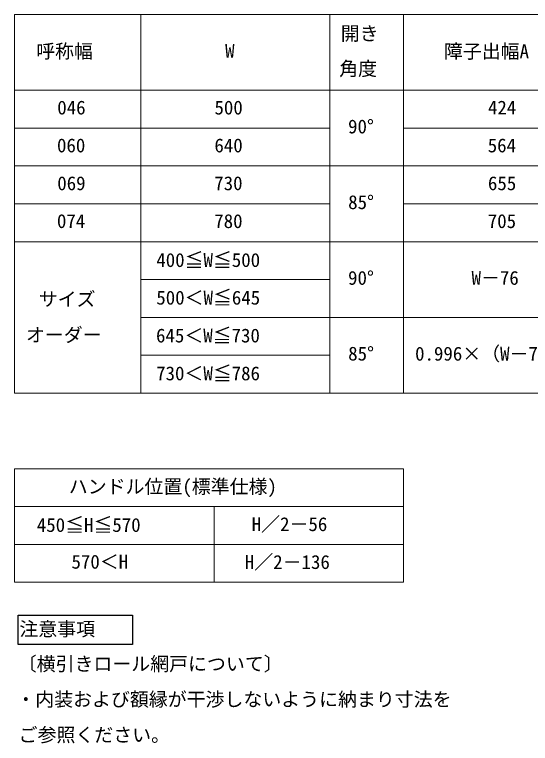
# Model space of a CAD drawing. Units: millimetres, scale not verified. Extents: x -525 to 525, y -783 to 778.
# Drawn here: x -63 to 182.4, y 30.7 to 377.3 of the extents above; entities that cross this region are included whole.
import ezdxf
from ezdxf.enums import TextEntityAlignment as Align

# ---------------------------------------------------------------- set-up
doc = ezdxf.new("R2010")
doc.units = ezdxf.units.MM
doc.header["$LTSCALE"] = 4
doc.layers.add('0-1_TABLE1', color=7, linetype='Continuous', lineweight=18)
doc.layers.add('0-2_USER1', color=3, linetype='Continuous')
doc.styles.add('ＭＳ ゴシック', font='')
doc.styles.get('ＭＳ ゴシック').set_extended_font_data('MS Gothic')

msp = doc.modelspace()

# ---------------------------------------------------------------- linework, layer by layer
at = {"layer": '0-1_TABLE1'}
for p, q in [((-63, 377.303), (517, 377.303)), ((-63, 377.303), (-63, 197.303)), ((-3, 377.303), (-3, 197.303)), ((87, 377.303), (87, 197.303)), ((122, 377.303), (122, 197.303)), ((-63, 341.303), (517, 341.303)), ((-63, 323.303), (87, 323.303)), ((122, 323.303), (222, 323.303)), ((-63, 305.303), (377, 305.303)), ((-63, 287.303), (87, 287.303)), ((122, 287.303), (222, 287.303)), ((-63, 269.303), (517, 269.303)), ((-3, 251.303), (87, 251.303)), ((-3, 233.303), (377, 233.303)), ((-3, 215.303), (87, 215.303)), ((-63, 197.303), (517, 197.303)), ((-63, 161.303), (122, 161.303)), ((-63, 161.303), (-63, 107.303)), ((122, 161.303), (122, 107.303)), ((-63, 143.303), (122, 143.303)), ((32, 143.303), (32, 107.303)), ((-63, 125.303), (122, 125.303)), ((-63, 107.303), (122, 107.303))]:
    msp.add_line(p, q, dxfattribs=at)
at = {"layer": '0-2_USER1'}
msp.add_lwpolyline([(-61.368, 77.712), (-61.368, 91.712), (-6.964, 91.712), (-6.964, 77.712)], close=True, dxfattribs=at)

# ---------------------------------------------------------------- texts
at = {"layer": '0-1_TABLE1', "style": 'ＭＳ ゴシック'}
for s, p in [('開き', (92.151, 363.045)), ('呼称幅', (-52.739, 354.599)), ('障子出幅A', (141.216, 354.522)), ('W', (37.142, 354.803)), ('角度', (91.409, 346.306)), ('046', (-42.69, 327.803)), ('500', (32.08, 327.803)), ('424', (162.156, 327.803)), ('90°', (95.628, 318.803)), ('060', (-42.818, 309.803)), ('640', (32.054, 309.803)), ('564', (162.054, 309.803)), ('069', (-42.69, 291.803)), ('730', (31.977, 291.803)), ('655', (162.156, 291.803)), ('85°', (95.679, 282.803)), ('074', (-42.844, 273.803)), ('780', (31.977, 273.803)), ('705', (162.08, 273.803)), ('400≦W≦500', (4.415, 255.292)), ('90°', (95.628, 246.803)), ('W－76', (154.358, 246.803)), ('サイズ', (-51.486, 236.712)), ('500＜W≦645', (4.415, 237.394)), ('オーダー', (-57.597, 219.718)), ('645＜W≦730', (4.287, 219.394)), ('85°', (95.679, 210.803)), ('0.996×（W－73）', (127.511, 210.752)), ('730＜W≦786', (4.338, 201.394)), ('ハンドル位置(標準仕様)', (-37.207, 147.573)), ('450≦H≦570', (-52.42, 129.292)), ('H／2－56', (49.795, 129.675)), ('570＜H', (-35.929, 111.803)), ('H／2－136', (46.523, 111.675))]:
    msp.add_text(s, height=6.598, dxfattribs=at).set_placement(p, align=Align.BOTTOM_LEFT)
at = {"layer": '0-2_USER1', "style": 'ＭＳ ゴシック'}
for s, p in [('注意事項', (-60.716, 79.845)), ('〔横引きロール網戸について〕', (-61.483, 63.26)), ('・内装および額縁が干渉しないように納まり寸法を', (-62.148, 46.368)), ('ご参照ください。', (-61.074, 29.476))]:
    msp.add_text(s, height=6.598, dxfattribs=at).set_placement(p, align=Align.BOTTOM_LEFT)

doc.saveas('drawing.dxf')
